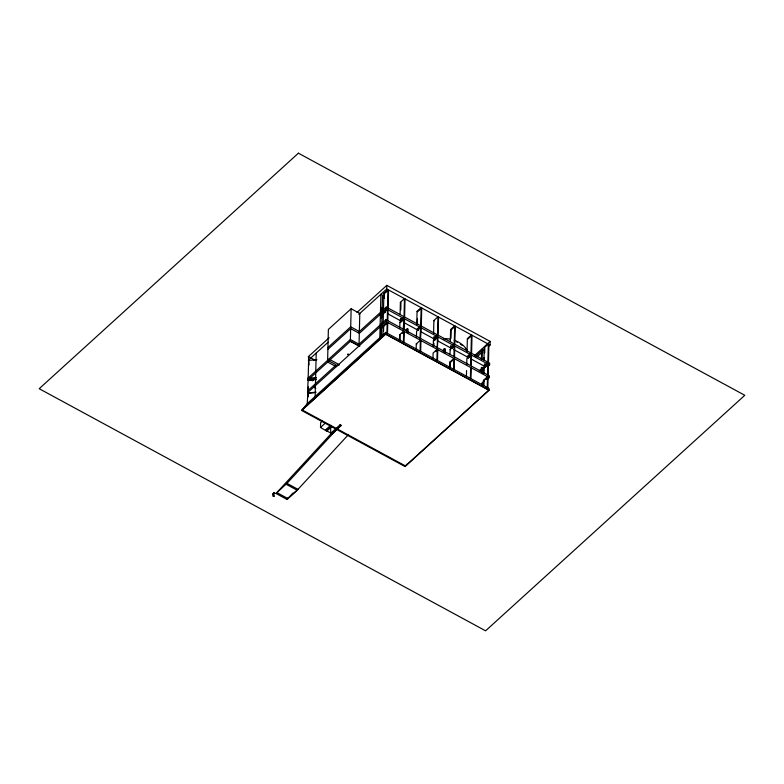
<?xml version="1.0" encoding="UTF-8"?>
<svg xmlns="http://www.w3.org/2000/svg" width="784" height="784" viewBox="0 0 784 784"><rect width="100%" height="100%" fill="white"/><g stroke="black" fill="none" stroke-linecap="round" stroke-linejoin="round"><path stroke-width="1.18" d="M286.523 499.036L287.356 498.271L286.523 499.036L287.022 499.457L275.997 493.479L332.465 432.258M314.296 392.715L308.357 393.225L307.514 392.774L307.563 390.961L335.366 365.697M313.414 380.152L308.661 380.563L307.828 380.113L307.867 378.3L328.437 359.611M309.043 364.962L308.406 356.593L329.133 337.767M308.269 396.841L308.357 393.225M308.426 390.285L308.504 386.894M315.148 396.449L315.727 372.929M315.766 371.126L316.217 353.035M330.936 427.143L326.605 431.082L320.509 427.476L320.627 422.645L322.381 421.057M487.648 379.084L489.285 377.594L489.324 375.791L385.973 319.735L359.052 344.196L350.389 339.501L327.624 360.189L336.267 364.874L336.228 366.687L327.585 361.992L328.378 329.437L351.144 308.749L359.797 313.443L359.003 346.009L350.35 341.314L351.144 308.749M326.605 431.082L330.946 426.839M330.779 434.365L330.574 425.683M330.515 433.444L331.485 434.287L341.06 425.438M340.138 424.791L341.06 425.594L331.612 434.199M379.819 337.688L380.083 326.84L381.357 327.526L381.122 337.179M380.132 325.037L380.407 314.178L382.033 315.06L381.406 317.99M380.446 312.375L380.887 294.284L382.514 295.166L382.102 312.052M380.642 336.434L380.848 327.986L387.188 322.224L386.924 333.073M381.651 311.277L381.739 307.661M381.788 324.713L382.073 313.257L381.004 313.365M382.866 335.581L383.102 325.938L383.68 326.252L383.562 331.073M383.18 322.92L383.415 313.277L387.502 309.562L387.237 320.411M383.484 310.258L383.895 293.383L387.992 289.668L387.541 307.749L386.287 307.073L359.356 331.534L350.703 326.84L327.937 347.528M384.356 298.518L384.474 293.686L383.895 293.383M301.654 410.483L385.61 334.2L385.65 332.387L489.02 388.452L488.971 390.256L405.024 466.539L301.654 410.483L307.25 403.623L385.65 332.387M307.514 392.774L385.934 321.538L385.973 319.735M386.287 307.073L386.238 308.876L489.598 364.932L487.942 366.432M358.788 314.364L386.728 288.982L386.816 285.366L490.167 341.422L490.078 345.038L488.432 346.538M387.502 333.386L387.766 322.538M387.815 320.725L388.08 309.876M384.033 311.777L388.119 308.063L388.56 289.972L385.297 292.951M399.438 340.913L399.585 334.876L403.682 331.162L403.407 342.02M399.752 328.251L399.899 322.214L403.985 318.5L403.221 329.809M400.095 314.384L400.389 302.32L404.475 298.606L404.034 316.697L388.119 308.063M400.016 341.226L400.163 335.189L399.585 334.876M400.575 318.314L400.516 320.725L404.603 317.01L405.054 298.92M400.781 309.866L400.957 302.634L400.389 302.32M403.985 342.334L404.25 331.475L402.143 333.396M404.299 329.672L404.564 318.814L400.477 322.528L399.899 322.214M407.21 332.279L407.298 328.663L408.16 329.123L408.072 332.739M416.157 348.753L416.275 343.931L420.361 340.217L420.097 351.065M416.441 337.296L416.588 331.269L420.675 327.555L419.91 338.864M416.745 324.635L417.068 311.366L421.155 307.651L420.714 325.742L404.603 317.01M417.353 323.743L417.47 318.921M420.675 351.379L420.939 340.53L420.44 340.981M421.253 327.869L420.489 339.178M417.206 329.77L421.292 326.056L421.733 307.965L417.647 311.679L417.068 311.366M432.954 359.092L433.101 353.055L437.188 349.341L436.923 360.199M433.268 346.43L433.415 340.393L437.501 336.679L437.237 347.537M433.572 333.759L433.895 320.499L437.991 316.785L437.541 334.876L421.292 326.056M433.875 345.528L433.934 343.118M434.091 336.483L434.032 338.904L437.305 335.924M437.501 360.513L437.766 349.654L435.649 351.575M438.56 317.099L438.119 335.189L454.25 343.931L454.691 325.84L450.604 329.554L450.31 341.618M444.156 352.31L444.244 348.694L445.39 349.311L445.302 352.937L445.332 349.282M449.663 368.147L449.81 362.12L453.897 358.406L453.632 369.254M449.996 354.28L450.124 349.458L454.21 345.744L453.946 356.593M450.271 367.255L450.388 362.433L449.81 362.12M450.8 345.548L450.741 347.959L454.014 344.989M450.976 338.316L451.182 329.868L455.269 326.154L454.828 344.245L471.008 353.016L471.449 334.935L467.362 338.649L467.039 351.908M454.21 369.568L454.475 358.719L453.975 359.17M454.514 356.906L454.779 346.058L452.329 348.282M466.441 376.3L466.578 370.548M466.725 364.57L466.872 358.543L470.959 354.829L470.694 365.687M470.39 378.349L470.655 367.49M470.959 378.662L471.233 367.804M471.272 365.991L471.537 355.142L468.264 358.112M481.425 359.493L481.66 349.84L482.336 349.223L484.306 350.291L484.247 352.702M481.68 372.116L482.18 369.303L483.816 370.185M482.101 358.866L482.336 349.223M482.091 372.919L482.18 369.303M482.66 384.826L482.719 382.416L483.503 382.847L483.444 385.258M483.297 386.394L483.444 380.358L487.53 376.643L487.266 387.502M483.601 373.723L483.757 367.696L487.844 363.982L487.579 374.84M483.944 359.856L484.238 347.802L488.324 344.088L487.883 362.179L483.797 365.893M483.757 372.596L483.865 368.372L481.895 367.314L481.219 367.931L481.886 368.294M484.071 359.934L484.13 357.524M483.904 385.493L484.022 380.671L483.444 380.358M484.434 363.786L484.375 366.206L488.461 362.482L488.902 344.401M484.698 352.937L484.816 348.116L484.238 347.802M487.844 387.815L488.109 376.957L485.659 379.191M488.148 375.154L488.412 364.295L484.326 368.01L483.757 367.696M489.598 364.932L489.637 363.129L488.461 362.482M335.65 428.917L336.12 428.348M336.757 429.514L337.228 428.946M405.024 466.539L406.955 464.177M337.061 429.044L286.14 484.267L297.165 490.245L348.478 434.581M292.844 493.146L287.022 499.457L297.165 490.245M356.985 312.444L386.816 285.366M308.318 360.209L328.192 342.167M327.888 349.331L350.693 328.663L359.317 333.347L386.728 308.494M327.585 361.992L350.379 341.324M307.828 380.113L328.398 361.424M358.798 345.509L359.758 346.028M336.454 366.353L338.198 364.766L338.737 365.06M338.786 365.089L339.247 364.668L329.211 359.219M380.995 328.692L383.68 326.252M384.042 325.928L387.267 322.988M399.938 320.411L403.211 317.442M405.544 330.26L407.298 328.663M416.627 329.456L419.901 326.487M320.509 427.476L325.409 423.027M325.507 430.181L330.887 425.291M325.497 430.485L330.701 425.761L331.162 426.535M433.454 338.59L436.727 335.611M330.505 433.601L339.854 424.957M274.057 492.675L273.567 492.724L274.292 493.116M275.997 493.479L286.973 483.356L297.998 489.334L287.022 499.31M437.315 348.302L438.08 336.993L433.993 340.707L433.415 340.393M444.773 349.88L445.39 349.311M450.163 347.645L453.436 344.676M450.741 362.1L452.358 360.64M466.921 356.73L470.184 353.76M467.489 357.043L470.763 354.074M474.849 355.338L490.167 341.422M475.153 356.73L481.435 351.026M477.064 356.867L481.592 352.751M479.191 370.744L482.572 367.676M480.288 371.518L488.824 363.864M484.404 380.887L481.631 383.405L482.425 383.837M486.041 379.397L488.501 377.173M331.612 434.042L330.966 434.248M273.351 494.057L273.881 493.665C273.959 494.645 274.067 493.871 273.155 493.998M316.932 359.66L308.612 360.375L308.171 378.466L316.491 377.751M313.904 360.258L316.285 360.052M308.71 378.75L315.834 378.143M316.442 379.554L308.132 380.269L307.563 390.961M316.138 392.216L307.818 392.931L307.25 403.623M340.315 424.899L341.069 425.212M272.46 495.753L273.106 496.194M386.728 288.982L490.078 345.038M433.895 320.499L434.473 320.813M450.604 329.554L451.182 329.868M467.362 338.649L467.94 338.962L472.027 335.248L471.586 353.329L487.883 362.179M481.66 349.84L482.327 350.213M383.268 311.366L385.405 312.522M387.541 313.688L401.447 321.224M404.652 322.969L418.558 330.505M420.694 331.661L435.669 339.786M437.805 340.942L451.711 348.488M453.848 349.644L468.822 357.769M470.959 358.925L485.551 366.843M383.415 313.277L383.993 313.59M450.124 349.458L450.692 349.772M385.934 321.538L489.285 377.594M416.275 343.931L416.853 344.245M385.61 334.2L488.971 390.256M350.605 341.236L359.64 346.136M308.406 356.593L314.864 360.101M307.867 378.3L312.493 380.808M313.698 387.159L315.795 388.296M326.614 430.779L330.632 432.964M276.84 492.568L287.865 498.546M454.171 340.187A24.892 17.385 1.4 0 1 460.845 343.627A27.146 18.963 1.4 0 1 466.99 349.997A22.667 15.827 1.4 0 1 467.166 350.34M456.631 341.942A25.255 17.64 1.4 0 1 457.288 342.265M460.326 344.088A25.255 17.64 1.4 0 1 460.884 344.49M461.423 344.901A25.255 17.64 1.4 0 1 461.943 345.332M450.379 339.139A17.914 12.515 1.4 0 0 444.744 338.727A22.119 15.445 1.4 0 0 443.548 338.737M465.304 348.949A21.335 14.896 1.4 0 1 465.686 349.546M444.244 348.694A73.186 51.117 1.4 0 1 442.901 350.928M273.724 494.802L273.155 494.675L273.724 494.802M273.616 492.577L274.175 492.568L273.616 492.577M273.498 494.185L272.891 493.93L273.498 494.185M273.685 495.723L274.253 496.105L273.685 495.723M298.41 153.184L39.2 388.707L485.59 630.816L744.8 395.293L298.41 153.184M348.067 354.143L347.626 354.554L348.39 354.966L348.831 354.564L348.067 354.143M385.61 334.043L302.124 409.905L405.485 465.97L488.981 390.109L385.61 334.043M274.508 493.136L274.978 493.469L274.508 493.136"/></g></svg>
